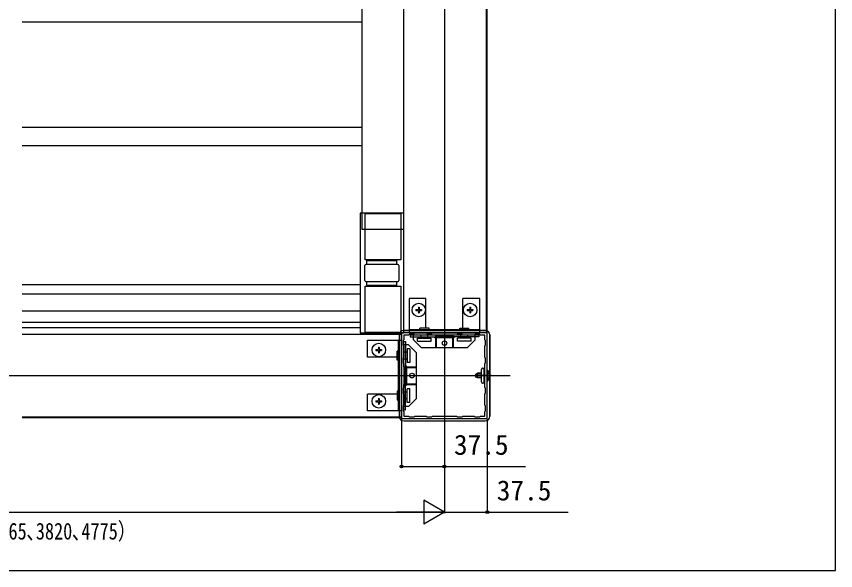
# Model space of a CAD drawing. Units: millimetres, scale not verified. Extents: x -1050 to 1050, y -1571 to 1561.
# Drawn here: x 332 to 1050, y -1571 to -1085 of the extents above; entities that cross this region are included whole.
import ezdxf
from ezdxf.enums import TextEntityAlignment as Align

# ---------------------------------------------------------------- set-up
doc = ezdxf.new("R2010")
doc.units = ezdxf.units.MM
doc.header["$LTSCALE"] = 8
for name, color, linetype in [('0-3_YKK_11E', 7, 'Continuous'), ('0-4_YKK_12', 2, 'Continuous'), ('0-5_YKK_13', 4, 'Continuous'), ('0-6_YKK_D', 6, 'Continuous'), ('0-7_YKK_ZWAK', 7, 'Continuous')]:
    doc.layers.add(name, color=color, linetype=linetype)
doc.styles.add('ＭＳ ゴシック', font='')
doc.styles.get('ＭＳ ゴシック').set_extended_font_data('MS Gothic')

msp = doc.modelspace()

# ---------------------------------------------------------------- linework, layer by layer
at = {"layer": '0-3_YKK_11E'}
msp.add_lwpolyline([(744.82, -1362.3), (669.82, -1362.3), (669.82, -1437.3), (744.82, -1437.3)], close=True, dxfattribs=at)
for points in [[(717.82, -1364.3), (696.82, -1364.3), (696.22, -1363.7), (691.92, -1363.7), (691.32, -1364.3), (681.32, -1364.3), (680.72, -1363.7), (676.42, -1363.7), (675.82, -1364.3), (671.82, -1364.3), (671.82, -1368.3), (671.22, -1368.9), (671.22, -1373.2), (671.82, -1373.8), (671.82, -1383.8), (671.22, -1384.4), (671.22, -1388.7), (671.82, -1389.3), (671.82, -1410.3), (671.22, -1410.9), (671.22, -1415.2), (671.82, -1415.8), (671.82, -1425.8), (671.22, -1426.4), (671.22, -1430.7), (671.82, -1431.3), (671.82, -1435.3), (675.82, -1435.3), (676.42, -1435.9), (680.719, -1435.9), (681.319, -1435.3), (691.32, -1435.3), (691.92, -1435.9), (696.22, -1435.9), (696.82, -1435.3), (717.82, -1435.3), (718.42, -1435.9), (722.72, -1435.9), (723.32, -1435.3), (733.32, -1435.3)], [(733.32, -1435.3), (733.92, -1435.9), (738.22, -1435.9), (738.82, -1435.3), (742.82, -1435.3), (742.82, -1431.3), (743.42, -1430.7), (743.42, -1426.4), (742.82, -1425.8), (742.82, -1415.8), (743.42, -1415.2), (743.42, -1410.9), (742.82, -1410.3), (742.82, -1389.3), (743.42, -1388.7), (743.42, -1384.4), (742.82, -1383.8), (742.82, -1373.8), (743.42, -1373.2), (743.42, -1368.9), (742.82, -1368.3), (742.82, -1364.3), (738.82, -1364.3), (738.22, -1363.7), (733.92, -1363.7), (733.32, -1364.3), (723.32, -1364.3), (722.72, -1363.7), (718.42, -1363.7), (717.82, -1364.3)]]:
    msp.add_lwpolyline(points, dxfattribs=at)
at = {"layer": '0-4_YKK_12'}
for p, q in [((707.32, -655.8), (707.32, -1457.3)), ((671.32, -809.8), (671.32, -1362.3)), ((743.82, -809.8), (743.82, -1362.3)), ((744.32, -809.8), (744.32, -1362.3)), ((671.32, -1271.8), (634.82, -1271.8)), ((633.47, -1353.262), (337.32, -1353.262)), ((633.47, -1357.8), (337.32, -1357.8)), ((652.32, -1363.8), (652.32, -1362.3)), ((744.32, -1362.3), (671.32, -1362.3)), ((669.82, -1363.8), (337.32, -1363.8)), ((669.82, -1436.8), (669.82, -1363.8)), ((-350.18, -1399.8), (764.82, -1399.8)), ((669.82, -1436.3), (337.32, -1436.3)), ((669.82, -1436.8), (337.32, -1436.8))]:
    msp.add_line(p, q, dxfattribs=at)
msp.add_lwpolyline([(634.82, -839.8), (634.82, -1257.3), (634.82, -1271.8)], dxfattribs=at)
at = {"layer": '0-5_YKK_13'}
for p, q in [((634.82, -1089.8), (337.32, -1089.8)), ((634.82, -1182.3), (337.32, -1182.3)), ((634.82, -1198.3), (337.32, -1198.3)), ((633.47, -1257.8), (633.47, -1361.8)), ((671.32, -1257.3), (633.97, -1257.3)), ((637.97, -1298.3), (637.97, -1257.3)), ((637.97, -1257.6), (668.97, -1257.6)), ((668.97, -1257.3), (668.97, -1298.3)), ((668.97, -1298.3), (637.97, -1298.3)), ((639.47, -1302.3), (639.47, -1298.3)), ((639.47, -1298.8), (665.451, -1298.8)), ((665.47, -1302.3), (665.47, -1298.3)), ((637.451, -1316.3), (637.451, -1303.3)), ((666.451, -1302.3), (638.451, -1302.3)), ((667.451, -1303.3), (667.451, -1316.3)), ((633.47, -1320.3), (337.32, -1320.3)), ((638.451, -1317.3), (666.451, -1317.3)), ((639.47, -1321.3), (639.47, -1317.3)), ((665.47, -1321.3), (665.47, -1317.3)), ((637.97, -1362.3), (637.97, -1321.3)), ((637.97, -1321.3), (668.97, -1321.3)), ((665.451, -1320.8), (639.47, -1320.8)), ((668.97, -1321.3), (668.97, -1362.3)), ((633.47, -1328.3), (337.32, -1328.3)), ((691.07, -1332.3), (676.32, -1332.3)), ((676.32, -1332.3), (676.32, -1362.3)), ((691.07, -1358.3), (691.07, -1332.3)), ((723.57, -1358.3), (723.57, -1332.3)), ((738.32, -1332.3), (723.57, -1332.3)), ((738.32, -1362.3), (738.32, -1332.3)), ((682.32, -1341.95), (682.32, -1342.65)), ((682.32, -1341.95), (683.97, -1341.95)), ((684.47, -1339.8), (685.17, -1339.8)), ((684.47, -1339.8), (684.47, -1341.45)), ((685.17, -1339.8), (685.17, -1341.45)), ((685.67, -1341.95), (687.32, -1341.95)), ((687.32, -1341.95), (687.32, -1342.65)), ((727.32, -1341.95), (727.32, -1342.65)), ((727.32, -1341.95), (728.97, -1341.95)), ((729.47, -1339.8), (730.17, -1339.8)), ((729.47, -1339.8), (729.47, -1341.45)), ((730.17, -1339.8), (730.17, -1341.45)), ((730.67, -1341.95), (732.32, -1341.95)), ((732.32, -1341.95), (732.32, -1342.65)), ((633.47, -1343.3), (337.32, -1343.3)), ((682.32, -1342.65), (683.97, -1342.65)), ((684.47, -1343.15), (684.47, -1344.8)), ((684.47, -1344.8), (685.17, -1344.8)), ((685.17, -1343.15), (685.17, -1344.8)), ((685.67, -1342.65), (687.32, -1342.65)), ((727.32, -1342.65), (728.97, -1342.65)), ((729.47, -1343.15), (729.47, -1344.8)), ((729.47, -1344.8), (730.17, -1344.8)), ((730.17, -1343.15), (730.17, -1344.8)), ((730.67, -1342.65), (732.32, -1342.65)), ((633.97, -1362.3), (671.32, -1362.3)), ((668.97, -1362), (637.97, -1362)), ((743.02, -1360.1), (671.62, -1360.1)), ((671.62, -1360.152), (743.02, -1360.152)), ((676.32, -1359.3), (738.32, -1359.3)), ((676.32, -1362.3), (738.32, -1362.3)), ((693.82, -1358.3), (685.82, -1358.3)), ((685.82, -1359.3), (685.82, -1358.3)), ((693.82, -1359.3), (693.82, -1358.3)), ((728.82, -1359.3), (728.82, -1358.3)), ((639.82, -1383.55), (639.82, -1368.8)), ((639.82, -1368.8), (669.82, -1368.8)), ((666.82, -1368.8), (666.82, -1430.8)), ((667.62, -1364.1), (667.62, -1435.5)), ((667.672, -1364.1), (667.672, -1435.5)), ((669.82, -1368.8), (669.82, -1430.8)), ((671.82, -1392.05), (671.82, -1369.8)), ((671.82, -1369.8), (673.32, -1369.8)), ((673.32, -1369.8), (673.32, -1372.8)), ((699.57, -1364.3), (677.32, -1364.3)), ((677.32, -1364.3), (677.32, -1365.8)), ((677.32, -1365.8), (680.32, -1365.8)), ((680.32, -1368.3), (680.32, -1364.3)), ((680.32, -1365.8), (698.704, -1365.8)), ((680.32, -1368.3), (687.32, -1375.3)), ((683.82, -1367.1), (695.82, -1367.1)), ((683.82, -1369.6), (683.82, -1367.1)), ((683.82, -1369.6), (695.82, -1369.6)), ((686.82, -1367.1), (686.82, -1364.3)), ((692.82, -1367.1), (692.82, -1363.7)), ((695.82, -1369.6), (695.82, -1367.1)), ((699.281, -1366.8), (698.704, -1365.8)), ((715.358, -1366.8), (699.281, -1366.8)), ((699.57, -1364.3), (700.147, -1365.3)), ((699.57, -1364.3), (699.57, -1375.3)), ((700.147, -1365.3), (714.492, -1365.3)), ((700.147, -1365.3), (700.147, -1375.3)), ((715.07, -1364.3), (714.492, -1365.3)), ((714.492, -1365.3), (714.492, -1375.3)), ((737.32, -1364.3), (715.07, -1364.3)), ((715.07, -1364.3), (715.07, -1375.3)), ((715.936, -1365.8), (715.358, -1366.8)), ((734.32, -1365.8), (715.936, -1365.8)), ((730.82, -1367.1), (718.82, -1367.1)), ((718.82, -1369.6), (718.82, -1367.1)), ((730.82, -1369.6), (718.82, -1369.6)), ((721.82, -1367.1), (721.82, -1363.7)), ((734.32, -1368.3), (727.32, -1375.3)), ((727.82, -1367.1), (727.82, -1364.3)), ((730.82, -1369.6), (730.82, -1367.1)), ((734.32, -1368.3), (734.32, -1364.3)), ((737.32, -1365.8), (734.32, -1365.8)), ((737.32, -1364.3), (737.32, -1365.8)), ((746.967, -1364.1), (746.967, -1435.5)), ((747.02, -1435.5), (747.02, -1364.1)), ((647.32, -1376.95), (647.32, -1377.65)), ((647.32, -1376.95), (648.97, -1376.95)), ((647.32, -1377.65), (648.97, -1377.65)), ((649.47, -1374.8), (650.17, -1374.8)), ((649.47, -1374.8), (649.47, -1376.45)), ((650.17, -1374.8), (650.17, -1376.45)), ((650.67, -1376.95), (652.32, -1376.95)), ((650.67, -1377.65), (652.32, -1377.65)), ((652.32, -1376.95), (652.32, -1377.65)), ((675.82, -1372.8), (671.82, -1372.8)), ((673.32, -1372.8), (673.32, -1391.184)), ((674.62, -1376.3), (674.62, -1388.3)), ((677.12, -1376.3), (674.62, -1376.3)), ((675.82, -1372.8), (682.82, -1379.8)), ((677.12, -1376.3), (677.12, -1388.3)), ((727.32, -1375.3), (687.32, -1375.3)), ((665.82, -1383.55), (639.82, -1383.55)), ((649.47, -1378.15), (649.47, -1379.8)), ((649.47, -1379.8), (650.17, -1379.8)), ((650.17, -1378.15), (650.17, -1379.8)), ((665.82, -1386.3), (665.82, -1378.3)), ((666.82, -1378.3), (665.82, -1378.3)), ((674.62, -1379.3), (671.82, -1379.3)), ((682.82, -1419.8), (682.82, -1379.8)), ((666.82, -1386.3), (665.82, -1386.3)), ((674.62, -1385.3), (671.22, -1385.3)), ((671.82, -1392.05), (672.82, -1392.627)), ((671.82, -1392.05), (682.82, -1392.05)), ((674.32, -1391.761), (673.32, -1391.184)), ((674.32, -1407.839), (674.32, -1391.761)), ((677.12, -1388.3), (674.62, -1388.3)), ((672.82, -1392.627), (672.82, -1406.973)), ((672.82, -1392.627), (682.82, -1392.627)), ((734.82, -1398.5), (736.22, -1397.8)), ((734.82, -1401.1), (734.82, -1398.5)), ((739.66, -1398.179), (735.462, -1398.179)), ((739.66, -1397.8), (736.22, -1397.8)), ((736.22, -1401.8), (736.22, -1397.8)), ((739.66, -1405.3), (739.66, -1394.3)), ((740.983, -1393.3), (740.66, -1393.3)), ((741.983, -1405.3), (741.983, -1394.3)), ((742.82, -1397.8), (741.983, -1397.8)), ((742.82, -1398.179), (741.983, -1398.179)), ((744.913, -1398.655), (744.304, -1399.8)), ((744.82, -1395.05), (744.82, -1404.55)), ((745.047, -1395.05), (744.82, -1395.05)), ((746.928, -1397.65), (744.913, -1398.655)), ((745.047, -1395.05), (745.047, -1404.55)), ((748.32, -1399.8), (734.266, -1399.8)), ((736.22, -1401.8), (734.82, -1401.1)), ((739.66, -1401.421), (735.462, -1401.421)), ((739.66, -1401.8), (736.22, -1401.8)), ((740.66, -1406.3), (740.983, -1406.3)), ((742.82, -1401.421), (741.983, -1401.421)), ((742.82, -1401.8), (741.983, -1401.8)), ((744.913, -1400.945), (744.304, -1399.8)), ((745.047, -1404.55), (744.82, -1404.55)), ((746.928, -1401.95), (744.913, -1400.945)), ((671.82, -1407.55), (672.82, -1406.973)), ((671.82, -1429.8), (671.82, -1407.55)), ((671.82, -1407.55), (682.82, -1407.55)), ((672.82, -1406.973), (682.82, -1406.973)), ((673.32, -1408.416), (674.32, -1407.839)), ((673.32, -1426.8), (673.32, -1408.416)), ((674.62, -1423.3), (674.62, -1411.3)), ((677.12, -1411.3), (674.62, -1411.3)), ((677.12, -1423.3), (677.12, -1411.3)), ((665.82, -1416.05), (639.82, -1416.05)), ((639.82, -1430.8), (639.82, -1416.05)), ((649.47, -1419.8), (650.17, -1419.8)), ((649.47, -1419.8), (649.47, -1421.45)), ((650.17, -1419.8), (650.17, -1421.45)), ((674.62, -1414.3), (671.22, -1414.3)), ((674.62, -1420.3), (671.82, -1420.3)), ((675.82, -1426.8), (682.82, -1419.8)), ((647.32, -1421.95), (647.32, -1422.65)), ((647.32, -1421.95), (648.97, -1421.95)), ((647.32, -1422.65), (648.97, -1422.65)), ((649.47, -1423.15), (649.47, -1424.8)), ((649.47, -1424.8), (650.17, -1424.8)), ((650.17, -1423.15), (650.17, -1424.8)), ((650.67, -1421.95), (652.32, -1421.95)), ((650.67, -1422.65), (652.32, -1422.65)), ((652.32, -1421.95), (652.32, -1422.65)), ((666.82, -1421.3), (665.82, -1421.3)), ((675.82, -1426.8), (671.82, -1426.8)), ((673.32, -1429.8), (673.32, -1426.8)), ((677.12, -1423.3), (674.62, -1423.3)), ((669.82, -1430.8), (639.82, -1430.8)), ((671.82, -1429.8), (673.32, -1429.8)), ((671.62, -1439.448), (743.02, -1439.448)), ((671.62, -1439.5), (743.02, -1439.5))]:
    msp.add_line(p, q, dxfattribs=at)
for points in [[(720.82, -1359.3), (720.82, -1358.3), (728.82, -1358.3)], [(666.82, -1413.3), (665.82, -1413.3), (665.82, -1421.3)]]:
    msp.add_lwpolyline(points, dxfattribs=at)
for centre, radius in [((684.82, -1342.3), 5.9), ((729.82, -1342.3), 5.9), ((707.32, -1371.3), 2), ((649.82, -1377.3), 5.9), ((678.82, -1399.8), 2), ((649.82, -1422.3), 5.9)]:
    msp.add_circle(centre, radius, dxfattribs=at)
for centre, radius, start, end in [((633.97, -1257.8), 0.5, 90, 180), ((638.451, -1303.3), 1, 90, 180), ((666.451, -1303.3), 1, 0, 90), ((638.451, -1316.3), 1, 180, 270), ((666.451, -1316.3), 1, 270, 0), ((683.97, -1341.45), 0.5, 270, 0), ((685.67, -1341.45), 0.5, 180, 270), ((728.97, -1341.45), 0.5, 270, 0), ((730.67, -1341.45), 0.5, 180, 270), ((683.97, -1343.15), 0.5, 0, 90), ((685.67, -1343.15), 0.5, 90, 180), ((728.97, -1343.15), 0.5, 0, 90), ((730.67, -1343.15), 0.5, 90, 180), ((633.97, -1361.8), 0.5, 180, 270), ((671.62, -1364.1), 4, 90, 180), ((671.62, -1364.1), 3.948, 90, 180), ((743.02, -1364.1), 4, 0, 90), ((743.02, -1364.1), 3.948, 0, 90), ((648.97, -1376.45), 0.5, 270, 0), ((648.97, -1378.15), 0.5, 0, 90), ((650.67, -1376.45), 0.5, 180, 270), ((650.67, -1378.15), 0.5, 90, 180), ((740.66, -1394.3), 1, 90, 180), ((740.983, -1394.3), 1, 0, 90), ((741.22, -1399.8), 6.1, 308.85935, 51.14065), ((740.66, -1405.3), 1, 180, 270), ((740.983, -1405.3), 1, 270, 0), ((648.97, -1421.45), 0.5, 270, 0), ((648.97, -1423.15), 0.5, 0, 90), ((650.67, -1421.45), 0.5, 180, 270), ((650.67, -1423.15), 0.5, 90, 180), ((671.62, -1435.5), 4, 180, 270), ((671.62, -1435.5), 3.948, 180, 270), ((743.02, -1435.5), 3.948, 270, 0), ((743.02, -1435.5), 4, 270, 0)]:
    msp.add_arc(centre, radius, start, end, dxfattribs=at)
at = {"layer": '0-6_YKK_D'}
for p, q in [((669.82, -1438), (669.82, -1480.5)), ((744.82, -1438), (744.82, -1520.5)), ((707.32, -1446.8), (707.32, -1520.5)), ((707.32, -1446.8), (707.32, -1480.5)), ((707.32, -1446.8), (707.32, -1520.5)), ((707.32, -1519.5), (689.133, -1509)), ((689.133, -1509), (689.133, -1530)), ((-292.68, -1519.5), (707.32, -1519.5)), ((686.32, -1519.5), (665.32, -1519.5)), ((707.32, -1519.5), (670.947, -1519.5)), ((707.32, -1519.5), (689.133, -1530))]:
    msp.add_line(p, q, dxfattribs=at)
for points in [[(669.82, -1479.5), (707.32, -1479.5), (778.329, -1479.5)], [(707.32, -1519.5), (744.82, -1519.5), (815.829, -1519.5)]]:
    msp.add_lwpolyline(points, dxfattribs=at)
for centre in [(669.82, -1479.5), (707.32, -1479.5), (744.82, -1519.5)]:
    msp.add_circle(centre, 1.275, dxfattribs=at)
at = {"layer": '0-7_YKK_ZWAK'}
msp.add_lwpolyline([(-1050, -1570.8), (1050, -1570.8), (1050, 1489.2)], dxfattribs=at)

# ---------------------------------------------------------------- texts
at = {"layer": '0-6_YKK_D', "style": 'ＭＳ ゴシック'}
for p in [(715.647, -1474.5), (753.147, -1514.5)]:
    msp.add_text('37.5', height=17.6, dxfattribs=at).set_placement(p, align=Align.BOTTOM_LEFT)
at = {"layer": '0-6_YKK_D', "style": 'ＭＳ ゴシック', "width": 0.8}
msp.add_text('（関東間：1820､2730､3640､4550､MM：2000､3000､4000､5000､九州・四国間：1910､2865､3820､4775）', height=14.66, dxfattribs=at).set_placement((-273.68, -1547.909), align=Align.BOTTOM_LEFT)

doc.saveas('drawing.dxf')
